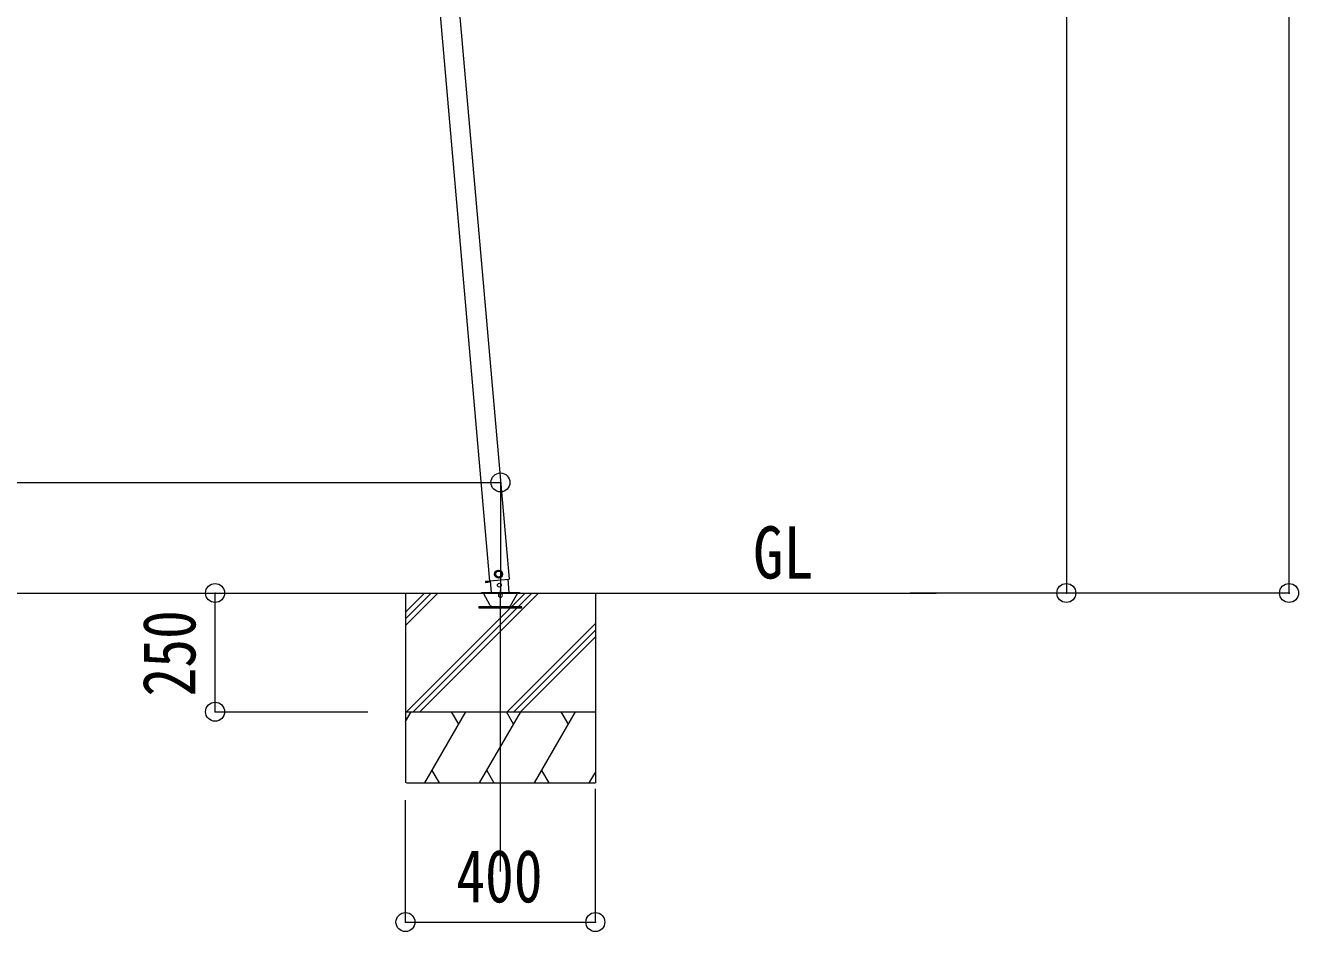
# Model space of a CAD drawing. Units: millimetres at full size, sheet at 1:40. Extents: x -11181 to 11305, y -7804 to 7716.
# Drawn here: x -534 to 2147, y -1834 to 75 of the extents above; entities that cross this region are included whole.
import ezdxf
from ezdxf.enums import TextEntityAlignment as Align

# ---------------------------------------------------------------- set-up
doc = ezdxf.new("R2010")
doc.units = ezdxf.units.MM
doc.header["$LTSCALE"] = 40
doc.header["$PDMODE"] = 32
doc.header["$PDSIZE"] = 40
for name, color, linetype, lineweight in [('0-0_0', 7, 'Continuous', 9), ('0-A_寸法', 6, 'Continuous', 9), ('1-0_FRAME', 7, 'Continuous', 9), ('1-1_GLASS', 4, 'Continuous', 9), ('1-2_GLASS_SEAL', 4, 'Continuous', 9), ('1-8', 2, 'Continuous', 9), ('1-A', 6, 'Continuous', 9)]:
    doc.layers.add(name, color=color, linetype=linetype, lineweight=lineweight)
doc.styles.add('ＭＳ ゴシック', font='')
doc.styles.get('ＭＳ ゴシック').set_extended_font_data('MS Gothic')

msp = doc.modelspace()

# ---------------------------------------------------------------- linework, layer by layer
at = {"layer": '0-0_0', "color": 6}
for p, q in [((2126.74, -1120.82), (2126.74, 1943.28)), ((1657.73, 1742.98), (1657.73, -1120.82))]:
    msp.add_line(p, q, dxfattribs=at)
at = {"layer": '0-0_0'}
msp.add_line((-1949.52, -1120.82), (1383.44, -1120.82), dxfattribs=at)
at = {"layer": '0-A_寸法'}
for p, q in [((1657.73, -1120.82), (1328.91, -1120.82)), ((2126.74, -1120.82), (1657.73, -1120.82))]:
    msp.add_line(p, q, dxfattribs=at)
for p in [(1657.73, -1120.82), (2126.74, -1120.82)]:
    msp.add_point(p, dxfattribs=at)
at = {"layer": '1-0_FRAME'}
for p, q in [((265.86, -1160.89), (305.94, -1120.82)), ((265.86, -1189.18), (334.23, -1120.82)), ((265.86, -1175.03), (320.08, -1120.82)), ((265.86, -1120.82), (265.86, -1520.82)), ((268.07, -1370.82), (518.07, -1120.82)), ((282.21, -1370.82), (532.22, -1120.82)), ((296.36, -1370.82), (546.36, -1120.82)), ((665.86, -1120.82), (665.86, -1520.82)), ((480.2, -1370.82), (665.86, -1185.16)), ((494.35, -1370.82), (665.86, -1199.3)), ((508.49, -1370.82), (665.86, -1213.44)), ((265.86, -1391.41), (277.76, -1370.81)), ((268.01, -1370.82), (665.86, -1370.82)), ((306.63, -1520.81), (393.23, -1370.82)), ((378.23, -1396.8), (363.22, -1370.82)), ((422.1, -1520.82), (508.7, -1370.82)), ((493.7, -1396.8), (478.7, -1370.82)), ((537.57, -1520.81), (624.17, -1370.82)), ((609.17, -1396.8), (594.17, -1370.81)), ((321.62, -1494.84), (336.62, -1520.81)), ((437.09, -1494.83), (452.09, -1520.82)), ((552.57, -1494.83), (567.57, -1520.81)), ((653.04, -1520.81), (665.86, -1498.6)), ((268.01, -1520.82), (660.6, -1520.82)), ((273.28, -1520.82), (665.86, -1520.82))]:
    msp.add_line(p, q, dxfattribs=at)
at = {"layer": '1-1_GLASS'}
for p, q in [((434.3, -1096.47), (444.16, -1095.6)), ((444.16, -1095.6), (434.3, -1096.46)), ((434.3, -1096.47), (434.48, -1098.46)), ((444.34, -1097.59), (434.48, -1098.46)), ((443.18, -1095.39), (484.02, -1091.81)), ((444.14, -1095.3), (446.25, -1119.47)), ((484.66, -1120.14), (482.19, -1091.97)), ((425.98, -1119.82), (505.98, -1119.82)), ((425.98, -1120.82), (425.98, -1119.82)), ((425.98, -1120.82), (505.98, -1120.82)), ((444.68, -1146.82), (429.95, -1121.32)), ((502.02, -1121.32), (487.29, -1146.82)), ((505.98, -1119.82), (505.98, -1120.82))]:
    msp.add_line(p, q, dxfattribs=at)
msp.add_lwpolyline([(434.3, -1096.46), (434.48, -1098.45), (444.34, -1097.59)], dxfattribs=at)
for points in [[(461.39, -1073.54), (455.25, -1077.84), (455.9, -1085.32), (462.7, -1088.49), (468.85, -1084.19), (468.2, -1076.71)], [(510.74, -1151.82), (510.74, -1149.82), (420.74, -1149.82), (420.74, -1151.82)]]:
    msp.add_lwpolyline(points, close=True, dxfattribs=at)
for centre, radius in [((462.05, -1081.01), 8.5), ((462.05, -1081.01), 7.7), ((462.05, -1081.01), 6.5), ((463.69, -1104.23), 4)]:
    msp.add_circle(centre, radius, dxfattribs=at)
for centre, radius, start, end in [((429.09, -1121.82), 1, 30, 90), ((465.99, -1125.82), 4.25, 183.37229, 176.62771), ((502.88, -1121.82), 1, 90, 150), ((449.87, -1143.82), 6, 210, 270), ((482.1, -1143.82), 6, 270, 330)]:
    msp.add_arc(centre, radius, start, end, dxfattribs=at)
at = {"layer": '1-2_GLASS_SEAL'}
for p, q in [((336.73, 120.78), (443.2, -1095.68)), ((377.57, 124.35), (484.02, -1091.81))]:
    msp.add_line(p, q, dxfattribs=at)
at = {"layer": '1-8'}
msp.add_line((465.98, -1707.66), (465.98, -1115.72), dxfattribs=at)
at = {"layer": '1-A'}
for p, q in [((-1949.02, -887.86), (465.98, -887.86)), ((465.98, -887.86), (465.98, -1120.82)), ((-135.05, -1120.82), (186.59, -1120.82)), ((-135.05, -1370.82), (-135.05, -1120.82)), ((-135.05, -1370.82), (186.59, -1370.82)), ((665.86, -1813.87), (665.86, -1533.16)), ((265.86, -1813.87), (265.86, -1556.81)), ((265.86, -1813.87), (665.86, -1813.87))]:
    msp.add_line(p, q, dxfattribs=at)
for p in [(465.98, -887.86), (-135.05, -1120.82), (-135.05, -1370.82), (265.86, -1813.87), (665.86, -1813.87)]:
    msp.add_point(p, dxfattribs=at)

# ---------------------------------------------------------------- texts
at = {"layer": '0-0_0', "style": 'ＭＳ ゴシック', "width": 0.85}
msp.add_text('GL', height=110, dxfattribs=at).set_placement((998.04, -1123.25), align=Align.BOTTOM_LEFT)
at = {"layer": '1-A', "color": 7, "style": 'ＭＳ ゴシック', "width": 0.8}
msp.add_text('250', height=111.4, rotation=90, dxfattribs=at).set_placement((-143.05, -1338.82), align=Align.BOTTOM_LEFT)
msp.add_text('400', height=111.4, dxfattribs=at).set_placement((372.86, -1805.87), align=Align.BOTTOM_LEFT)

doc.saveas('drawing.dxf')
